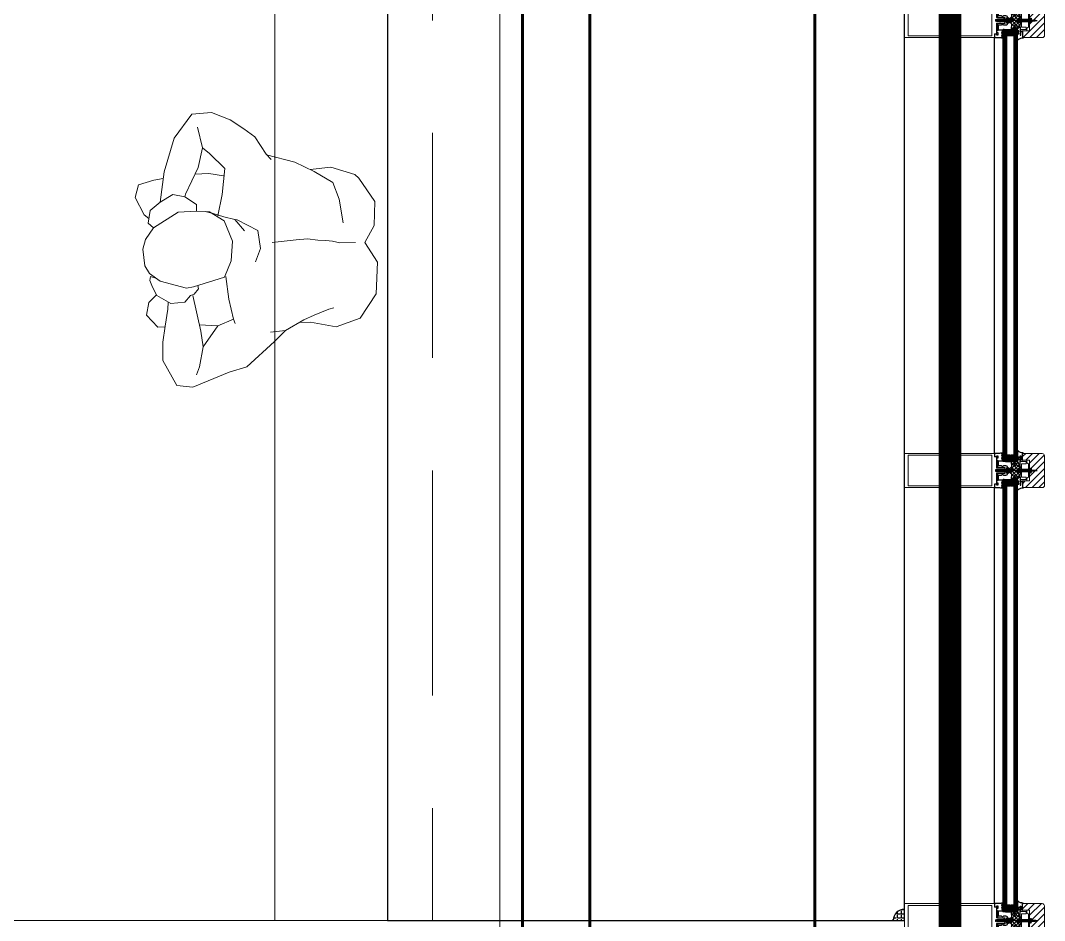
# Model space of a CAD drawing. Header units: centimetres. Extents: x -20963 to 233486, y -95276 to 159172.
# Drawn here: x 106811.7 to 107039.2, y 32118.3 to 32318.2 of the extents above; entities that cross this region are included whole.
import ezdxf

# ---------------------------------------------------------------- set-up
doc = ezdxf.new("R2010")
doc.units = ezdxf.units.CM
doc.header["$LTSCALE"] = 10
doc.header["$MEASUREMENT"] = 0
for name, pattern in [('006 plans$0$Dash2', [3, 1.5, -1.5]), ('006 plans$0$HIDDEN', [0.375, 0.25, -0.125]), ('DASHDOT2', [0.5, 0.25, -0.125, 0, -0.125])]:
    doc.linetypes.add(name, pattern=pattern)
for name, color, linetype in [('006 plans$0$$0$A-ELV-20', 11, 'Continuous'), ('006 plans$0$A-ELEV3', 2, 'Continuous'), ('006 plans$0$A-ELEV5', 8, 'Continuous'), ('006 plans$0$Fastener', 80, 'Continuous'), ('A-MA-DEMISE LINE', 10, 'DASHDOT2'), ('LP-DIMENSION_INT_100', 51, 'Continuous')]:
    doc.layers.add(name, color=color, linetype=linetype)
for name, color, linetype, lineweight in [('006 plans$0$A-DOOR', 5, 'Continuous', 13), ('006 plans$0$A-FLOR-OVHD', 1, '006 plans$0$Dash2', 13), ('006 plans$0$A-LIN-30', 2, 'Continuous', 30), ('006 plans$0$aluminium', 9, 'Continuous', 9), ('006 plans$0$EPDM Gasket', 77, 'Continuous', 25), ('006 plans$0$Glazing', 3, 'Continuous', 25), ('006 plans$0$Hatch', 89, 'Continuous', 13), ('006 plans$0$timber', 252, 'Continuous', 13), ('006 Slab Edge$0$A-SLB-EDG', 171, 'Continuous', 60), ('006 Slab Edge$0$UPSTAND', 4, 'Continuous', 60), ('ARK_METAL', 252, 'Continuous', 15), ('TEFRIS', 251, 'Continuous', 9)]:
    doc.layers.add(name, color=color, linetype=linetype, lineweight=lineweight)

# ---------------------------------------------------------------- blocks, each defined once
blk = doc.blocks.new('006 plans$0$SPF2_MULLION')
at = {"layer": '006 plans$0$Hatch'}
h = blk.add_hatch(dxfattribs=at)
h.set_pattern_fill('JIS_WOOD', color=256, scale=15, style=0)
h.set_pattern_definition([(45, (-3416.731, -1551.975), (-7.5, 7.5), [])])
edge = h.paths.add_edge_path()
edge.add_line((-37.8, 11.1), (-37.8, 55.1))
edge.add_arc((-32.8, 55.1), 5, 90, 180, ccw=False)
edge.add_line((-32.8, 60.1), (32.8, 60.1))
edge.add_arc((32.3, 54.2), 5.88, 8.3766, 84.9448, ccw=False)
edge.add_line((38.1, 55.1), (38.2, 11.1))
edge.add_line((38.2, 11.1), (23.2, 11.1))
edge.add_line((23.2, 11.1), (23.2, 27))
edge.add_line((23.2, 27), (-22.9, 27))
edge.add_line((-22.9, 27), (-22.9, 11.1))
edge.add_line((-22.9, 11.1), (-37.8, 11.1))
h = blk.add_hatch(dxfattribs=at)
h.set_pattern_fill('ANSI37', color=87, scale=1.796366, angle=180, style=0)
h.set_pattern_definition([(225, (5964.251, 1707.88), (4.0329576, -4.0329576), []), (315, (5964.251, 1707.88), (4.0329576, 4.0329576), [])])
h.paths.add_polyline_path([(17.2, -5.2), (17.7, -5.3), (18.1, -5.4), (18.6, -5.3), (19, -5.2), (19.4, -4.9), (19.7, -4.5), (19.9, -4.1), (19.9, -3.6), (19.9, -1.5), (19.9, -1.1), (19.7, -0.6), (19.4, -0.3), (19, 0), (9.6, 5.5), (9.3, 5.6), (9, 5.7), (8.7, 5.7), (5.5, 5.7), (5.1, 5.7), (4.6, 5.5), (4.3, 5.2), (4, 4.8), (3.8, 4.4), (3.7, 3.9), (3.7, 2.2), (3.7, 2), (3.6, 1.8), (3.5, 1.6), (2.5, 0.6), (2.2, 0.4), (1.9, 0.2), (1.6, 0.1), (1.2, 0.1), (-0.9, 0.1), (-1.4, 0.1), (-1.8, 0.3), (-2.2, 0.6), (-3.2, 1.6), (-3.3, 1.8), (-3.4, 2), (-3.4, 2.2), (-3.4, 3.9), (-3.5, 4.3), (-3.6, 4.7), (-3.8, 5.1), (-4.1, 5.3), (-4.5, 5.6), (-4.8, 5.7), (-5.2, 5.7), (-8.4, 5.7), (-8.7, 5.7), (-9, 5.6), (-9.3, 5.5), (-18.7, 0), (-19.1, -0.3), (-19.4, -0.6), (-19.5, -1.1), (-19.6, -1.5), (-19.6, -3.6), (-19.5, -4.1), (-19.4, -4.5), (-19.1, -4.9), (-18.7, -5.2), (-18.3, -5.3), (-17.8, -5.4), (-17.3, -5.3), (-16.9, -5.2), (-13.3, -3.1), (-12.9, -2.9), (-12.5, -2.9), (-12.1, -2.9), (-11.7, -3), (-11.3, -3.2), (-11, -3.5), (-10.8, -3.8), (-10.7, -4.2), (-10.6, -4.6), (-10.6, -5.8), (-10.7, -6.3), (-10.8, -6.7), (-11.1, -7), (-11.4, -7.3), (-11.8, -7.5), (-12.3, -7.6), (-18, -8.1), (-18.4, -8.2), (-18.8, -8.4), (-19.1, -8.7), (-19.4, -9.1), (-19.5, -9.5), (-19.6, -9.9), (-19.6, -11.7), (-19.6, -12.1), (-19.4, -12.5), (-19.2, -12.9), (-18.9, -13.2), (-18.5, -13.4), (-18.1, -13.5), (-17.7, -13.5), (-8.7, -12.7), (-8.3, -12.7), (-7.9, -12.8), (-7.6, -13), (-7.2, -13.3), (-7, -13.6), (-4.4, -18.2), (-4.3, -18.4), (-4.2, -18.6), (-4.2, -19.5), (-4.3, -19.8), (-4.4, -20), (-4.5, -20.1), (-4.7, -20.3), (-4.9, -20.4), (-5.9, -20.7), (-6.1, -20.8), (-6.2, -20.9), (-6.4, -21.1), (-6.5, -21.3), (-6.5, -21.6), (-6.5, -22), (-6.4, -22.5), (-6.3, -22.9), (-6, -23.3), (-5.6, -23.6), (-5.2, -23.7), (-4.7, -23.8), (5, -23.8), (5.4, -23.8), (5.8, -23.6), (6.1, -23.4), (6.4, -23.1), (6.6, -22.8), (6.8, -22.4), (6.8, -22), (6.8, -21.6), (6.8, -21.3), (6.7, -21.1), (6.6, -20.9), (6.4, -20.8), (6.2, -20.7), (5.2, -20.4), (5, -20.3), (4.8, -20.1), (4.7, -20), (4.6, -19.8), (4.6, -19.5), (4.6, -18.6), (4.6, -18.4), (4.7, -18.2), (7.3, -13.6), (7.6, -13.3), (7.9, -13), (8.2, -12.8), (8.6, -12.7), (9, -12.7), (18, -13.5), (18.4, -13.5), (18.8, -13.4), (19.2, -13.2), (19.5, -12.9), (19.7, -12.5), (19.9, -12.1), (19.9, -11.7), (19.9, -9.9), (19.9, -9.5), (19.7, -9.1), (19.4, -8.7), (19.1, -8.4), (18.7, -8.2), (18.3, -8.1), (12.6, -7.6), (12.1, -7.5), (11.7, -7.3), (11.4, -7), (11.1, -6.7), (11, -6.3), (10.9, -5.8), (10.9, -4.6), (11, -4.2), (11.2, -3.7), (11.5, -3.4), (11.8, -3.1), (12.3, -2.9), (12.7, -2.8), (13.2, -2.9), (13.6, -3.1)])
at = {"layer": '006 plans$0$aluminium'}
for points in [[(23.2, 27), (23.2, 20.4), (17.5, 20.4), (14.9, 24.8), (-14.6, 24.8), (-17.2, 20.4), (-22.9, 20.4), (-22.9, 27), (23.2, 27)], [(15.2, 8.7), (-14.8, 8.7), (-14.8, 19.6), (-20.1, 19.6), (-20.1, 7.7), (-32, 7.7), (-32, 5.7), (32.3, 5.7), (32.3, 7.7), (20.4, 7.7), (20.4, 19.6), (15.2, 19.6), (15.2, 8.7)]]:
    blk.add_lwpolyline(points, dxfattribs=at)
blk.add_lwpolyline([(-30, -51.1), (-37.8, -51.1), (-37.8, -251.1), (38.2, -251.1), (38.2, -51.1), (30.3, -51.1), (30.3, -47.4), (29.8, -47.4), (29.8, -46.1), (32.3, -46.1), (32.3, -43.9), (28.4, -43.9, 0.292757), (27.5, -45.6), (27.5, -47), (6.3, -47), (6.3, -27.8), (2.9, -29.2), (2.9, -46.7), (1.9, -48.7), (-1.5, -48.7), (-2.6, -46.7), (-2.6, -29.2), (-6, -27.8), (-6, -47), (-27.2, -47), (-27.2, -45.6, 0.292757), (-28, -43.9), (-32, -43.9), (-32, -46.1), (-29.5, -46.1), (-29.5, -47.4), (-30, -47.4)], format="xyb", close=True, dxfattribs=at)
blk.add_lwpolyline([(-33.8, -243.1), (34.2, -243.1), (34.2, -57.1), (-33.8, -57.1)], close=True, dxfattribs=at)
at = {"layer": '006 plans$0$EPDM Gasket'}
for points in [[(-19.3, 0, -0.140493), (-14.8, 2.6), (-14.8, 5.7), (-32.4, 5.7), (-32.4, 7.7), (-25.1, 7.7, -0.399728), (-22.9, 10.2), (-22.9, 11.1), (-37.8, 11.1), (-37.8, 12.8), (-39.1, 12.8, -0.229751), (-43.2, 1.5), (-43.2, 0), (-30, 0), (-30, 2.9), (-27.9, 2.9), (-27.9, 0), (-25.4, 0), (-25.4, 2.9), (-23.3, 2.9), (-23.3, 0), (-19.3, 0)], [(19.6, 0, 0.140493), (15.1, 2.6), (15.1, 5.7), (32.7, 5.7), (32.7, 7.7), (25.4, 7.7, 0.399728), (23.2, 10.2), (23.2, 11.1), (38.2, 11.1), (38.2, 12.8), (39.4, 12.8, 0.229751), (43.5, 1.5), (43.5, 0), (30.3, 0), (30.3, 2.9), (28.2, 2.9), (28.2, 0), (25.7, 0), (25.7, 2.9), (23.6, 2.9), (23.6, 0), (19.6, 0)], [(6.8, -27.8), (-6.5, -27.8), (-6.5, -44.7), (-22.6, -44.7), (-22.6, -46.8), (-27, -46.8), (-27, -43.6), (-32.5, -43.6), (-32.5, -46.1), (-29.5, -46.1), (-29.5, -47.4), (-30.6, -47.4), (-30.6, -51.1), (-37.8, -51.1), (-37.8, -42, 0.063303), (-38.9, -33.6), (-38.9, -32.9), (-37.8, -32.9), (-37.1, -34.2, 0.827861), (-35.5, -34.1), (-35.5, -32.9), (-34.3, -32.9), (-33.3, -34.5, 0.567419), (-32, -34.3), (-32, -32.9), (-30.9, -32.9), (-30.1, -34.2, 0.827861), (-28.6, -34.1), (-28.6, -32.9), (-27.3, -32.9), (-26.4, -34.5, 0.567419), (-25, -34.3), (-25, -33), (-21.3, -33), (-21.3, -42.3), (-9.9, -42.3), (-9.9, -35.3, 0.663714), (-9.9, -31.3), (-9.9, -25.6, -0.178684), (-8.4, -22.3), (-6.5, -22.3, -0.102284), (-5.2, -23.8), (0.2, -23.8), (5.5, -23.8, -0.102284), (6.8, -22.3), (8.7, -22.3, -0.178684), (10.2, -25.6), (10.2, -31.3, 0.663714), (10.2, -35.3), (10.2, -42.3), (21.7, -42.3), (21.7, -33), (25.4, -33), (25.4, -34.3, 0.567419), (26.7, -34.5), (27.7, -32.9), (28.9, -32.9), (28.9, -34.1, 0.827861), (30.4, -34.2), (31.2, -32.9), (32.3, -32.9), (32.3, -34.3, 0.567419), (33.6, -34.5), (34.6, -32.9), (35.8, -32.9), (35.8, -34.1, 0.827861), (37.4, -34.2), (38.2, -32.9), (39.2, -32.9), (39.2, -33.6, 0.063303), (38.2, -42), (38.2, -51.1), (30.9, -51.1), (30.9, -47.4), (29.8, -47.4), (29.8, -46.1), (32.8, -46.1), (32.8, -43.6), (27.3, -43.6), (27.3, -46.8), (22.9, -46.8), (22.9, -44.7), (6.8, -44.7), (6.8, -27.8)]]:
    blk.add_lwpolyline(points, format="xyb", dxfattribs=at)
blk.add_lwpolyline([(17.2, -5.2), (17.7, -5.3), (18.1, -5.4), (18.6, -5.3), (19, -5.2), (19.4, -4.9), (19.7, -4.5), (19.9, -4.1), (19.9, -3.6), (19.9, -1.5), (19.9, -1.1), (19.7, -0.6), (19.4, -0.3), (19, 0), (9.6, 5.5), (9.3, 5.6), (9, 5.7), (8.7, 5.7), (5.5, 5.7), (5.1, 5.7), (4.6, 5.5), (4.3, 5.2), (4, 4.8), (3.8, 4.4), (3.7, 3.9), (3.7, 2.2), (3.7, 2), (3.6, 1.8), (3.5, 1.6), (2.5, 0.6), (2.2, 0.4), (1.9, 0.2), (1.6, 0.1), (1.2, 0.1), (-0.9, 0.1), (-1.4, 0.1), (-1.8, 0.3), (-2.2, 0.6), (-3.2, 1.6), (-3.3, 1.8), (-3.4, 2), (-3.4, 2.2), (-3.4, 3.9), (-3.5, 4.3), (-3.6, 4.7), (-3.8, 5.1), (-4.1, 5.3), (-4.5, 5.6), (-4.8, 5.7), (-5.2, 5.7), (-8.4, 5.7), (-8.7, 5.7), (-9, 5.6), (-9.3, 5.5), (-18.7, 0), (-19.1, -0.3), (-19.4, -0.6), (-19.5, -1.1), (-19.6, -1.5), (-19.6, -3.6), (-19.5, -4.1), (-19.4, -4.5), (-19.1, -4.9), (-18.7, -5.2), (-18.3, -5.3), (-17.8, -5.4), (-17.3, -5.3), (-16.9, -5.2), (-13.3, -3.1), (-12.9, -2.9), (-12.5, -2.9), (-12.1, -2.9), (-11.7, -3), (-11.3, -3.2), (-11, -3.5), (-10.8, -3.8), (-10.7, -4.2), (-10.6, -4.6), (-10.6, -5.8), (-10.7, -6.3), (-10.8, -6.7), (-11.1, -7), (-11.4, -7.3), (-11.8, -7.5), (-12.3, -7.6), (-18, -8.1), (-18.4, -8.2), (-18.8, -8.4), (-19.1, -8.7), (-19.4, -9.1), (-19.5, -9.5), (-19.6, -9.9), (-19.6, -11.7), (-19.6, -12.1), (-19.4, -12.5), (-19.2, -12.9), (-18.9, -13.2), (-18.5, -13.4), (-18.1, -13.5), (-17.7, -13.5), (-8.7, -12.7), (-8.3, -12.7), (-7.9, -12.8), (-7.6, -13), (-7.2, -13.3), (-7, -13.6), (-4.4, -18.2), (-4.3, -18.4), (-4.2, -18.6), (-4.2, -19.5), (-4.3, -19.8), (-4.4, -20), (-4.5, -20.1), (-4.7, -20.3), (-4.9, -20.4), (-5.9, -20.7), (-6.1, -20.8), (-6.2, -20.9), (-6.4, -21.1), (-6.5, -21.3), (-6.5, -21.6), (-6.5, -22), (-6.4, -22.5), (-6.3, -22.9), (-6, -23.3), (-5.6, -23.6), (-5.2, -23.7), (-4.7, -23.8), (5, -23.8), (5.4, -23.8), (5.8, -23.6), (6.1, -23.4), (6.4, -23.1), (6.6, -22.8), (6.8, -22.4), (6.8, -22), (6.8, -21.6), (6.8, -21.3), (6.7, -21.1), (6.6, -20.9), (6.4, -20.8), (6.2, -20.7), (5.2, -20.4), (5, -20.3), (4.8, -20.1), (4.7, -20), (4.6, -19.8), (4.6, -19.5), (4.6, -18.6), (4.6, -18.4), (4.7, -18.2), (7.3, -13.6), (7.6, -13.3), (7.9, -13), (8.2, -12.8), (8.6, -12.7), (9, -12.7), (18, -13.5), (18.4, -13.5), (18.8, -13.4), (19.2, -13.2), (19.5, -12.9), (19.7, -12.5), (19.9, -12.1), (19.9, -11.7), (19.9, -9.9), (19.9, -9.5), (19.7, -9.1), (19.4, -8.7), (19.1, -8.4), (18.7, -8.2), (18.3, -8.1), (12.6, -7.6), (12.1, -7.5), (11.7, -7.3), (11.4, -7), (11.1, -6.7), (11, -6.3), (10.9, -5.8), (10.9, -4.6), (11, -4.2), (11.2, -3.7), (11.5, -3.4), (11.8, -3.1), (12.3, -2.9), (12.7, -2.8), (13.2, -2.9), (13.6, -3.1)], close=True, dxfattribs=at)
at = {"layer": '006 plans$0$Fastener'}
for p, q in [((-3, 24.7), (-3, 24.7)), ((-2.9, 24.8), (3.2, 24.8)), ((-2.8, 24.6), (-2.9, 24.6)), ((-2.1, 23.9), (-2.8, 24.6)), ((-2.6, 24.6), (3, 24.6)), ((-1.9, 24.5), (-1.9, 24.1)), ((-1.4, 24.6), (-1.8, 24.6)), ((-1.8, 24), (2.1, 24)), ((2.1, 23.9), (-1.8, 23.9)), ((2, 23.7), (-1.7, 23.7)), ((-1.4, 24.8), (-1.4, 24.6)), ((-1.3, 24.8), (-1.4, 24.8)), ((1.7, 24.6), (-1.4, 24.6)), ((1.6, 24.8), (-1.3, 24.8)), ((-0.9, 39.7), (1.2, 40.1)), ((-0.9, 38.9), (1.2, 39.3)), ((-0.9, 38.2), (1.2, 38.5)), ((-0.9, 37.4), (1.2, 37.8)), ((-0.9, 36.6), (1.2, 37)), ((-0.9, 35.8), (1.2, 36.2)), ((-0.9, 35.1), (1.2, 35.5)), ((-0.9, 34.3), (1.2, 34.7)), ((-0.9, 33.5), (1.2, 33.9)), ((-0.9, 32.8), (1.2, 33.1)), ((-0.9, 32), (1.2, 32.4)), ((-0.9, 31.2), (1.2, 31.6)), ((-0.9, 30.5), (1.2, 30.8)), ((-0.9, 29.7), (1.2, 30.1)), ((-0.9, 28.9), (1.2, 29.3)), ((-0.9, 28.1), (1.2, 28.5)), ((-0.9, 27.4), (1.2, 27.8)), ((-0.9, 26.6), (1.2, 27)), ((-0.9, 25.8), (1.2, 26.2)), ((-0.7, 40.5), (1, 40.8)), ((-0.6, 39.5), (0.2, 42)), ((-0.6, 38.8), (-0.6, 39.5)), ((-0.6, 38), (-0.6, 38.8)), ((-0.6, 37.2), (-0.6, 38)), ((-0.6, 36.5), (-0.6, 37.2)), ((-0.6, 35.7), (-0.6, 36.5)), ((-0.6, 34.9), (-0.6, 35.7)), ((-0.6, 34.1), (-0.6, 34.9)), ((-0.6, 33.4), (-0.6, 34.1)), ((-0.6, 32.6), (-0.6, 33.4)), ((-0.6, 31.8), (-0.6, 32.6)), ((-0.6, 31.1), (-0.6, 31.8)), ((-0.6, 30.3), (-0.6, 31.1)), ((-0.6, 29.5), (-0.6, 30.3)), ((-0.6, 28.8), (-0.6, 29.5)), ((-0.6, 28), (-0.6, 28.8)), ((-0.6, 27.2), (-0.6, 28)), ((-0.6, 26.4), (-0.6, 27.2)), ((-0.6, 25.7), (-0.6, 26.4)), ((-0.6, 25.1), (-0.6, 25.7)), ((0, 25.4), (1.2, 25.4)), ((1, 39.9), (0.2, 42)), ((1, 39.1), (1, 39.9)), ((1, 38.4), (1, 39.1)), ((1, 37.6), (1, 38.4)), ((1, 36.8), (1, 37.6)), ((1, 36.1), (1, 36.8)), ((1, 35.3), (1, 36.1)), ((1, 34.5), (1, 35.3)), ((1, 33.8), (1, 34.5)), ((1, 33), (1, 33.8)), ((1, 32.2), (1, 33)), ((1, 31.4), (1, 32.2)), ((1, 30.7), (1, 31.4)), ((1, 29.9), (1, 30.7)), ((1, 29.1), (1, 29.9)), ((1, 28.4), (1, 29.1)), ((1, 27.6), (1, 28.4)), ((1, 26.8), (1, 27.6)), ((1, 26.1), (1, 26.8)), ((1, 25.3), (1, 26.1)), ((1, 25.1), (1, 25.3)), ((1.7, 24.8), (1.6, 24.8)), ((1.7, 24.6), (1.7, 24.8)), ((2.1, 24.6), (1.7, 24.6)), ((2.2, 24.1), (2.2, 24.5)), ((3.1, 24.6), (2.4, 23.9)), ((3.2, 24.6), (3.1, 24.6)), ((3.4, 24.7), (3.4, 24.7))]:
    blk.add_line(p, q, dxfattribs=at)
at = {"layer": '006 plans$0$Fastener', "color": 2}
blk.add_line((0.2, 22.4), (0.2, 43.4), dxfattribs=at)
at = {"layer": '006 plans$0$Fastener'}
for points in [[(2.2, 24.9), (2.2, -0.9), (-1.9, -0.9), (-1.9, 24.9, -0.199799), (-2.5, 26.9), (-4.8, 29.7), (-4.8, 30.1, -0.053028), (-2.7, 31)], [(-1.9, 24.9), (2.2, 24.9, 0.199799), (2.8, 26.9), (5.2, 29.7), (5.2, 30.1, 0.053028), (3, 31)]]:
    blk.add_lwpolyline(points, format="xyb", dxfattribs=at)
for points in [[(-4.8, 29.9), (5.2, 29.9)], [(-2.7, 31), (3, 31)], [(-2.5, 26.9), (2.8, 26.9)], [(2.1, -8.9), (2.1, -10.2), (2.1, -10.2), (2.1, -10.2), (2, -10.3), (1.9, -10.3), (1.6, -10.4), (1, -10.5), (-0.9, -10.8), (-1.4, -10.9), (-1.7, -10.9), (-2.3, -11.2), (-2.5, -11.2), (-2.5, -11.3), (-2.3, -11.4), (-1.8, -11.6)], [(-1.8, -13.3), (-2.3, -13.1), (-2.5, -13.1), (-2.5, -13), (-1.7, -12.7), (-1.5, -12.6), (-1.1, -12.6), (-0.2, -12.4), (0.9, -12.2), (1.4, -12.2), (1.8, -12.1), (2, -12), (2.1, -12), (2.1, -11.9), (2.1, -11.9), (2.1, -10.7)], [(2.1, -12.5), (2.1, -13.7), (2.1, -13.7), (2.1, -13.8), (2, -13.8), (1.8, -13.8), (1.5, -13.9), (1, -14), (-0.9, -14.3), (-1.4, -14.4), (-1.7, -14.4), (-2.4, -14.8), (-2.5, -14.8), (-2.3, -14.9), (-1.8, -15.1)], [(-1.8, -16.9), (-2.3, -16.7), (-2.5, -16.6), (-2.4, -16.5), (-1.6, -16.2), (-1.4, -16.1), (-0.8, -16), (1, -15.8), (1.4, -15.7), (1.8, -15.6), (1.9, -15.6), (2.1, -15.5), (2.1, -15.5), (2.1, -15.5), (2.1, -15.4), (2.1, -14.2)], [(2.1, -16), (2.1, -17.2), (2.1, -17.2), (2.1, -17.3), (2, -17.3), (1.9, -17.3), (1.8, -17.4), (1.4, -17.4), (0.9, -17.5), (-0.8, -17.8), (-1.3, -17.9), (-1.6, -18), (-1.8, -18), (-2.4, -18.3), (-2.5, -18.3), (-2.4, -18.4), (-1.8, -18.6)], [(-1.8, -20.4), (-2.4, -20.2), (-2.5, -20.1), (-2.4, -20), (-1.7, -19.8), (-1.6, -19.7), (-1.3, -19.6), (-0.9, -19.5), (0.8, -19.3), (1.3, -19.2), (1.8, -19.1), (2, -19.1), (2.1, -19), (2.1, -19), (2.1, -19)], [(2.1, -20.7), (2.1, -20.7), (2.1, -20.8), (2, -20.8), (1.8, -20.9), (1.4, -21), (0.9, -21.1), (-0.9, -21.3), (-1.4, -21.4), (-1.7, -21.5), (-1.8, -21.5), (-2.4, -21.8), (-2.5, -21.8), (-2.4, -21.9), (-1.8, -22.1)], [(2.1, -21.3), (2.1, -22.5), (2.1, -22.5), (2.1, -22.5), (2, -22.6), (1.8, -22.6), (1.4, -22.7), (0.9, -22.8), (-0.9, -23.1), (-1.4, -23.2), (-1.7, -23.2), (-1.8, -23.3), (-2.4, -23.5), (-2.5, -23.6), (-2.4, -23.7), (-1.8, -23.9)], [(-1.8, -11), (-1.8, -9.8), (-1.8, -9.7), (-1.8, -9.7), (-1.7, -9.7), (-1.4, -9.6), (-1, -9.5), (1.1, -9.2), (1.6, -9.1), (1.9, -9), (2, -9), (2.6, -8.7), (2.8, -8.7), (2.7, -8.6), (2.1, -8.4)], [(-1.8, -12.7), (-1.8, -11.5), (-1.8, -11.5), (-1.8, -11.4), (-1.7, -11.4), (-1.4, -11.3), (-0.8, -11.2), (0.8, -11), (1.4, -10.9), (1.8, -10.8), (2, -10.8), (2.8, -10.4), (2.8, -10.4), (2.6, -10.3), (2.1, -10.1)], [(-1.8, -14.5), (-1.8, -13.3), (-1.8, -13.2), (-1.8, -13.2), (-1.7, -13.2), (-1.5, -13.1), (-1, -13), (0.9, -12.7), (1.5, -12.6), (1.8, -12.6), (2, -12.5), (2.6, -12.3), (2.8, -12.2), (2.8, -12.1), (2.6, -12), (2.1, -11.9)], [(-1.8, -16.3), (-1.8, -15), (-1.8, -15), (-1.8, -15), (-1.6, -14.9), (-1.4, -14.8), (-0.8, -14.8), (0.9, -14.5), (1.4, -14.4), (1.7, -14.3), (1.9, -14.3), (2, -14.3), (2.6, -14), (2.8, -13.9), (2.8, -13.9), (2.1, -13.6)], [(2.1, -15.4), (2.8, -15.6), (2.8, -15.7), (2.6, -15.8), (2, -16), (1.9, -16.1), (1.6, -16.1), (1.1, -16.2), (-0.9, -16.5), (-1.4, -16.6), (-1.6, -16.7), (-1.8, -16.7), (-1.8, -16.8), (-1.8, -16.8), (-1.8, -18)], [(-1.8, -19.8), (-1.8, -18.6), (-1.8, -18.5), (-1.8, -18.5), (-1.7, -18.5), (-1.4, -18.4), (-1.1, -18.3), (0, -18.1), (1.1, -18), (1.6, -17.9), (1.8, -17.8), (2, -17.8), (2, -17.8), (2, -17.8), (2.7, -17.5), (2.8, -17.5), (2.7, -17.4), (2.1, -17.1)], [(2.1, -18.9), (2.7, -19.1), (2.8, -19.2), (2.7, -19.3), (2.1, -19.5), (2, -19.6), (1.8, -19.6), (1.5, -19.7), (0.9, -19.8), (-0.9, -20), (-1.5, -20.1), (-1.7, -20.2), (-1.8, -20.3), (-1.8, -20.3), (-1.8, -20.3), (-1.8, -21.6)], [(2.1, -20.7), (2.7, -20.9), (2.8, -21), (2.7, -21), (2.1, -21.3), (2, -21.3), (1.8, -21.4), (1.4, -21.4), (0.8, -21.6), (0, -21.7), (-1, -21.8), (-1.5, -21.9), (-1.7, -22), (-1.8, -22), (-1.8, -22.1), (-1.8, -22.1), (-1.8, -23.3)], [(2.1, -22.4), (2.7, -22.6), (2.8, -22.7), (2.7, -22.8), (2.1, -23), (2, -23.1), (1.7, -23.1), (1.4, -23.2), (0.9, -23.3), (-0.2, -23.5), (-1.1, -23.6), (-1.5, -23.7), (-1.7, -23.7), (-1.8, -23.8), (-1.8, -23.8), (-1.8, -23.8), (-1.8, -25.1)], [(2.1, -19), (2.1, -17.7)], [(2.1, -20.7), (2.1, -19.5)], [(-1.8, -25.7), (-2.4, -25.4), (-2.5, -25.4), (-2.4, -25.3), (-1.8, -25), (-1.6, -25), (-1.3, -24.9), (-0.9, -24.8), (0.8, -24.6), (1.3, -24.5), (1.8, -24.4), (2, -24.4), (2.1, -24.3), (2.1, -24.3), (2.1, -24.2), (2.1, -23)], [(-1.8, -27.4), (-2.4, -27.2), (-2.5, -27.1), (-2.4, -27), (-1.7, -26.8), (-1.6, -26.7), (-1.1, -26.6), (-0.6, -26.5), (1, -26.3), (1.6, -26.2), (1.9, -26.1), (2, -26.1), (2.1, -26.1), (2.1, -26), (2.1, -26), (2.1, -24.8)], [(2.1, -26.5), (2.1, -27.8), (2.1, -27.8), (2.1, -27.8), (2, -27.9), (1.9, -27.9), (1.5, -28), (1.1, -28.1), (-0.5, -28.3), (-1.3, -28.4), (-1.6, -28.5), (-1.7, -28.6), (-2.3, -28.8), (-2.5, -28.9), (-2.4, -28.9), (-1.8, -29.2)], [(2.1, -28.3), (2.1, -29.5), (2.1, -29.5), (2.1, -29.6), (2, -29.6), (1.8, -29.7), (1.6, -29.7), (1, -29.8), (-0.3, -30), (-1.1, -30.2), (-1.5, -30.2), (-1.7, -30.3), (-2.3, -30.5), (-2.5, -30.6), (-2.4, -30.7), (-1.8, -30.9)], [(2.1, -30.1), (2.1, -31.3), (2.1, -31.3), (2.1, -31.4), (2, -31.4), (1.8, -31.4), (1.4, -31.5), (0.8, -31.6), (-0.2, -31.8), (-1.1, -31.9), (-1.5, -32), (-1.7, -32.1), (-2.3, -32.3), (-2.5, -32.4), (-2.5, -32.4), (-1.8, -32.7)], [(-1.8, -34.5), (-2.3, -34.3), (-2.5, -34.2), (-2.5, -34.1), (-2.3, -34.1), (-1.7, -33.8), (-1.5, -33.7), (-1, -33.6), (0.9, -33.4), (1.5, -33.3), (1.8, -33.2), (2, -33.1), (2.1, -33.1), (2.1, -33.1), (2.1, -33), (2.1, -31.8)], [(2.1, -33.6), (2.1, -34.8), (2.1, -34.8), (2.1, -34.9), (2, -34.9), (1.9, -34.9), (1.6, -35), (1, -35.1), (-0.9, -35.4), (-1.4, -35.5), (-1.6, -35.5), (-1.8, -35.6), (-2.4, -35.9), (-2.5, -35.9), (-2.5, -35.9), (-2.5, -35.9), (-2.4, -36), (-1.8, -36.2)], [(-2.1, -39.7), (2.4, -39.7)], [(-2.1, -39.7), (-2.1, -44.9), (0.2, -46.2), (2.4, -44.9), (2.4, -39.7)], [(2.1, -36.6), (2.5, -36.7), (2.6, -36.8), (2.6, -36.8), (2.6, -36.8), (2.4, -36.9), (2, -37.1), (1.8, -37.1), (1.5, -37.2), (0.9, -37.3), (-0.8, -37.5), (-1.4, -37.6), (-1.6, -37.6), (-1.8, -37.7), (-1.8, -37.7), (-1.8, -37.8), (-1.9, -37.8), (-2, -37.7), (-2, -37.7), (-2, -37.6), (-1.6, -37.4), (-1.2, -37.3), (-0.6, -37.2), (0.8, -37), (1.4, -36.9), (1.8, -36.8), (2, -36.8), (2.1, -36.7), (2.1, -36.7), (2.1, -36.6), (2.1, -35.3)], [(-1.9, -39.7), (-1.9, -37.8)], [(-1.9, -38.3), (2.2, -38.3)], [(-1.9, -45), (-0.5, -44.5)], [(-1.8, -26.8), (-1.8, -25.6), (-1.8, -25.6), (-1.8, -25.5), (-1.7, -25.5), (-1.5, -25.4), (-1, -25.3), (0, -25.2), (0.8, -25.1), (1.4, -25), (1.8, -24.9), (2, -24.8), (2.1, -24.8), (2.7, -24.5), (2.8, -24.5), (2.7, -24.4), (2.1, -24.2)], [(-1.8, -28.6), (-1.8, -27.4), (-1.8, -27.3), (-1.8, -27.3), (-1.7, -27.3), (-1.4, -27.2), (-0.8, -27.1), (1, -26.8), (1.4, -26.7), (1.8, -26.7), (2, -26.6), (2.1, -26.6), (2.7, -26.3), (2.8, -26.2), (2.7, -26.2), (2.1, -25.9)], [(-1.8, -30.3), (-1.8, -29.1), (-1.8, -29.1), (-1.8, -29), (-1.7, -29), (-1.6, -29), (-1.3, -28.9), (-0.5, -28.8), (0.8, -28.6), (1.5, -28.5), (1.8, -28.4), (2, -28.3), (2.1, -28.3), (2.7, -28.1), (2.8, -28), (2.7, -27.9), (2.1, -27.7)], [(-1.8, -32.1), (-1.8, -30.9), (-1.8, -30.9), (-1.8, -30.8), (-1.7, -30.8), (-1.5, -30.7), (-1.1, -30.6), (-0.3, -30.5), (1.1, -30.3), (1.5, -30.2), (1.8, -30.2), (1.9, -30.1), (2.7, -29.8), (2.8, -29.7), (2.6, -29.7), (2.1, -29.5)], [(2.1, -31.2), (2.6, -31.4), (2.8, -31.5), (2.8, -31.6), (2, -31.9), (1.8, -31.9), (1.4, -32), (0.9, -32.1), (-0.9, -32.4), (-1.3, -32.4), (-1.6, -32.5), (-1.7, -32.6), (-1.8, -32.6), (-1.8, -32.6), (-1.8, -33.9)], [(2.1, -33), (2.6, -33.2), (2.8, -33.2), (2.8, -33.3), (2, -33.6), (1.8, -33.7), (1.4, -33.8), (0.9, -33.9), (-0.2, -34), (-1.1, -34.2), (-1.5, -34.2), (-1.7, -34.3), (-1.8, -34.3), (-1.8, -34.4), (-1.8, -34.4), (-1.8, -35.6)], [(-1.8, -36.1), (-1.6, -36), (-1.4, -36), (-0.9, -35.9), (1.1, -35.6), (1.6, -35.5), (1.9, -35.4), (2, -35.4), (2.6, -35.1), (2.8, -35.1), (2.8, -35), (2.6, -34.9), (2.1, -34.7)], [(-1.8, -35), (2.8, -35)], [(-1.8, -36.1), (-1.8, -36.1), (-1.8, -36.2), (-1.8, -37.5)], [(0.7, -39.7), (0.4, -40.7), (0.1, -41.9), (-0.2, -43.2), (-0.5, -44.5)], [(-0.5, -44.5), (0, -45.6), (0.2, -46.2), (1.9, -39.7)], [(2.2, -39.7), (2.2, -37)]]:
    blk.add_lwpolyline(points, dxfattribs=at)
at = {"layer": '006 plans$0$Fastener', "color": 2}
blk.add_lwpolyline([(0.2, 34.3), (0.2, -49.5)], dxfattribs=at)
at = {"layer": '006 plans$0$Fastener'}
for centre, radius, start, end in [((-2.9, 24.7), 0.11, 90, 180), ((-2.9, 24.7), 0.11, 180, 270), ((-1.7, 24.3), 0.55, 225, 270), ((-1.8, 24.5), 0.11, 90, 180), ((-1.8, 24.1), 0.11, 180, 270), ((-0.9, 25.1), 0.275, 270, 0), ((1.2, 25.1), 0.275, 180, 270), ((2, 24.3), 0.55, 270, 315), ((2.1, 24.5), 0.11, 0, 90), ((2.1, 24.1), 0.11, 270, 0), ((3.2, 24.7), 0.11, 0, 90), ((3.2, 24.7), 0.11, 270, 0)]:
    blk.add_arc(centre, radius, start, end, dxfattribs=at)
at = {"layer": '006 plans$0$timber'}
blk.add_lwpolyline([(-37.8, 11.1), (-37.8, 55.1, -0.414214), (-32.8, 60.1), (32.8, 60.1, -0.347103), (38.1, 55.1), (38.2, 11.1), (23.2, 11.1), (23.2, 27), (-22.9, 27), (-22.9, 11.1)], format="xyb", close=True, dxfattribs=at)
blk = doc.blocks.new('gfgf')
at = {"layer": '006 plans$0$A-ELEV5'}
h = blk.add_hatch(dxfattribs=at)
h.set_pattern_fill('ANGLE', color=256, scale=1.315789, angle=90, style=0)
h.set_pattern_definition([(90, (133422.638, -436500.298), (9.19078947, 6e-16), [6.68421053, -2.50657895]), (7e-15, (133422.638, -436500.298), (1e-15, -9.19078947), [6.68421053, -2.50657895])])
edge = h.paths.add_edge_path()
edge.add_line((406121.3, 248500.2), (406146.3, 248500.2))
edge.add_line((406146.3, 248500.2), (406146.3, 248525.2))
edge.add_arc((406146.3, 248500.2), 25, 450, 540)
at = {"layer": '006 plans$0$$0$A-ELV-20'}
blk.add_lwpolyline([(406146.3, 252500.2), (404997.4, 252500.2), (404997.4, 248500.2), (406146.3, 248500.2)], close=True, dxfattribs=at)
at = {"layer": '006 plans$0$A-DOOR'}
blk.add_line((405247.4, 258617.1), (405247.4, 246500), dxfattribs=at)
at = {"layer": '006 plans$0$A-ELEV3'}
blk.add_lwpolyline([(406121.3, 248500.2), (406146.3, 248500.2), (406146.3, 248525.2, 0.414214)], format="xyb", close=True, dxfattribs=at)
at = {"layer": '006 plans$0$A-FLOR-OVHD', "linetype": '006 plans$0$HIDDEN', "ltscale": 200}
for points in [[(405097.4, 252500.2), (405097.4, 248500.2)], [(405297.4, 252500.2), (405297.4, 248500.2)], [(405447.4, 252500.2), (405447.4, 248500.2)]]:
    blk.add_lwpolyline(points, dxfattribs=at)
at = {"layer": '006 plans$0$A-LIN-30', "color": 30}
for p, q in [((406346.3, 249538.2), (406346.3, 250461.8)), ((406346.3, 248537.8), (406346.3, 249461.8))]:
    blk.add_line(p, q, dxfattribs=at)
at = {"layer": '006 plans$0$Glazing'}
for p, q in [((406365.5, 250480.1), (406364.5, 250479.1)), ((406367.5, 250480.1), (406365.5, 250480.1)), ((406367.5, 250480.1), (406368.5, 250479.1)), ((406368.5, 250479.1), (406369.3, 250479.1)), ((406365.6, 249519.9), (406364.6, 249520.9)), ((406367.6, 249519.9), (406365.6, 249519.9)), ((406367.6, 249519.9), (406368.6, 249520.9)), ((406368.6, 249520.9), (406369.4, 249520.9)), ((406365.5, 249480.1), (406364.5, 249479.1)), ((406367.5, 249480.1), (406365.5, 249480.1)), ((406367.5, 249480.1), (406368.5, 249479.1)), ((406368.5, 249479.1), (406369.3, 249479.1)), ((406365.6, 248519.6), (406364.6, 248520.6)), ((406367.6, 248519.6), (406365.6, 248519.6)), ((406367.6, 248519.6), (406368.6, 248520.6)), ((406368.6, 248520.6), (406369.4, 248520.6))]:
    blk.add_line(p, q, dxfattribs=at)
at = {"layer": '006 plans$0$Glazing', "linetype": 'Continuous'}
for p, q in [((406364.5, 250479.1), (406364.6, 249520.9)), ((406368.5, 250479.1), (406368.5, 249520.9)), ((406370.3, 250480.1), (406369.3, 250479.1)), ((406369.3, 250479.1), (406369.3, 249520.9)), ((406370.3, 250480.1), (406396.3, 250480.1)), ((406373.3, 250479.1), (406372.3, 250480.1)), ((406373.3, 250479.1), (406373.3, 249520.9)), ((406390.3, 250480.1), (406389.3, 250479.1)), ((406389.3, 250479.1), (406389.4, 249520.9)), ((406396.3, 250480.1), (406397.3, 250479.1)), ((406397.3, 249520.9), (406397.3, 250479.1)), ((406370.4, 249519.9), (406369.4, 249520.9)), ((406370.4, 249519.9), (406396.4, 249519.9)), ((406373.4, 249520.9), (406372.4, 249519.9)), ((406390.4, 249519.9), (406389.4, 249520.9)), ((406396.4, 249519.9), (406397.4, 249520.9)), ((406364.5, 249479.1), (406364.6, 248520.6)), ((406368.5, 249479.1), (406368.5, 248520.6)), ((406370.3, 249480.1), (406369.3, 249479.1)), ((406369.3, 249479.1), (406369.3, 248520.6)), ((406370.3, 249480.1), (406396.3, 249480.1)), ((406373.3, 249479.1), (406372.3, 249480.1)), ((406373.3, 249479.1), (406373.3, 248520.6)), ((406390.3, 249480.1), (406389.3, 249479.1)), ((406389.3, 249479.1), (406389.4, 248520.6)), ((406396.3, 249480.1), (406397.3, 249479.1)), ((406397.3, 248520.6), (406397.3, 249479.1)), ((406370.4, 248519.6), (406369.4, 248520.6)), ((406370.4, 248519.6), (406396.4, 248519.6)), ((406373.4, 248520.6), (406372.4, 248519.6)), ((406390.4, 248519.6), (406389.4, 248520.6)), ((406396.4, 248519.6), (406397.4, 248520.6))]:
    blk.add_line(p, q, dxfattribs=at)
for points in [[(406373.3, 250470.6), (406375.3, 250472.6), (406387.3, 250472.6), (406389.3, 250470.6), (406389.3, 250465.6), (406382.5, 250465.6), (406381.3, 250466.8), (406380.1, 250465.6), (406373.3, 250465.6)], [(406373.3, 249470.6), (406375.3, 249472.6), (406387.3, 249472.6), (406389.3, 249470.6), (406389.3, 249465.6), (406382.5, 249465.6), (406381.3, 249466.8), (406380.1, 249465.6), (406373.3, 249465.6)]]:
    blk.add_lwpolyline(points, dxfattribs=at)
for points in [[(406375.3, 250470.6), (406375.3, 250471.6), (406387.3, 250471.6), (406387.3, 250470.6), (406388.3, 250470.6), (406388.3, 250467.1), (406374.3, 250467.1), (406374.3, 250470.6)], [(406387.4, 249527.4), (406389.4, 249529.4), (406389.4, 249534.4), (406382.6, 249534.4), (406381.4, 249533.2), (406380.2, 249534.4), (406373.4, 249534.4), (406373.4, 249529.4), (406375.4, 249527.4)], [(406375.4, 249529.4), (406375.4, 249528.4), (406387.4, 249528.4), (406387.4, 249529.4), (406388.4, 249529.4), (406388.4, 249532.9), (406374.4, 249532.9), (406374.4, 249529.4)], [(406375.3, 249470.6), (406375.3, 249471.6), (406387.3, 249471.6), (406387.3, 249470.6), (406388.3, 249470.6), (406388.3, 249467.1), (406374.3, 249467.1), (406374.3, 249470.6)], [(406387.4, 248527.1), (406389.4, 248529.1), (406389.4, 248534.1), (406382.6, 248534.1), (406381.4, 248532.9), (406380.2, 248534.1), (406373.4, 248534.1), (406373.4, 248529.1), (406375.4, 248527.1)], [(406375.4, 248529.1), (406375.4, 248528.1), (406387.4, 248528.1), (406387.4, 248529.1), (406388.4, 248529.1), (406388.4, 248532.6), (406374.4, 248532.6), (406374.4, 248529.1)]]:
    blk.add_lwpolyline(points, close=True, dxfattribs=at)
at = {"layer": '006 plans$0$Hatch', "linetype": 'Continuous'}
for p, q in [((406365.5, 250480.1), (406365.5, 249519.9)), ((406366.5, 250480.1), (406366.5, 249519.9)), ((406367.5, 250480.1), (406367.5, 249519.9)), ((406370.3, 249519.9), (406370.3, 250480.1)), ((406371.3, 249519.9), (406371.3, 250480.1)), ((406372.3, 249519.9), (406372.3, 250480.1)), ((406389.7, 250479.5), (406372.9, 250479.5)), ((406389.3, 250478.9), (406373.3, 250478.9)), ((406389.3, 250478.3), (406373.3, 250478.3)), ((406389.3, 250477.7), (406373.3, 250477.7)), ((406389.3, 250477.1), (406373.3, 250477.1)), ((406389.3, 250476.5), (406373.3, 250476.5)), ((406389.3, 250475.9), (406373.3, 250475.9)), ((406389.3, 250475.3), (406373.3, 250475.3)), ((406389.3, 250474.7), (406373.3, 250474.7)), ((406389.3, 250474.1), (406373.3, 250474.1)), ((406389.3, 250473.5), (406373.3, 250473.5)), ((406389.3, 250472.9), (406373.3, 250472.9)), ((406375, 250472.3), (406373.3, 250472.3)), ((406374.4, 250471.7), (406373.3, 250471.7)), ((406373.8, 250471.1), (406373.3, 250471.1)), ((406389.3, 250472.3), (406387.6, 250472.3)), ((406389.3, 250471.7), (406388.2, 250471.7)), ((406389.3, 250471.1), (406388.8, 250471.1)), ((406390.3, 249519.9), (406390.3, 250480.1)), ((406391.3, 249519.9), (406391.3, 250480.1)), ((406392.3, 249519.9), (406392.3, 250480.1)), ((406393.3, 249519.9), (406393.3, 250480.1)), ((406394.3, 249519.9), (406394.3, 250480.1)), ((406395.3, 249519.9), (406395.3, 250480.1)), ((406396.3, 249519.9), (406396.3, 250480.1)), ((406389.8, 249520.5), (406373, 249520.5)), ((406373.9, 249528.9), (406373.4, 249528.9)), ((406374.5, 249528.3), (406373.4, 249528.3)), ((406375.1, 249527.7), (406373.4, 249527.7)), ((406389.4, 249527.1), (406373.4, 249527.1)), ((406389.4, 249526.5), (406373.4, 249526.5)), ((406389.4, 249525.9), (406373.4, 249525.9)), ((406389.4, 249525.3), (406373.4, 249525.3)), ((406389.4, 249524.7), (406373.4, 249524.7)), ((406389.4, 249524.1), (406373.4, 249524.1)), ((406389.4, 249523.5), (406373.4, 249523.5)), ((406389.4, 249522.9), (406373.4, 249522.9)), ((406389.4, 249522.3), (406373.4, 249522.3)), ((406389.4, 249521.7), (406373.4, 249521.7)), ((406389.4, 249521.1), (406373.4, 249521.1)), ((406389.4, 249527.7), (406387.7, 249527.7)), ((406389.4, 249528.3), (406388.3, 249528.3)), ((406389.4, 249528.9), (406388.9, 249528.9)), ((406365.5, 249480.1), (406365.5, 248519.6)), ((406366.5, 249480.1), (406366.5, 248519.6)), ((406367.5, 249480.1), (406367.5, 248519.6)), ((406370.3, 248519.6), (406370.3, 249480.1)), ((406371.3, 248519.6), (406371.3, 249480.1)), ((406372.3, 248519.6), (406372.3, 249480.1)), ((406389.7, 249479.5), (406372.9, 249479.5)), ((406389.3, 249478.9), (406373.3, 249478.9)), ((406389.3, 249478.3), (406373.3, 249478.3)), ((406389.3, 249477.7), (406373.3, 249477.7)), ((406389.3, 249477.1), (406373.3, 249477.1)), ((406389.3, 249476.5), (406373.3, 249476.5)), ((406389.3, 249475.9), (406373.3, 249475.9)), ((406389.3, 249475.3), (406373.3, 249475.3)), ((406389.3, 249474.7), (406373.3, 249474.7)), ((406389.3, 249474.1), (406373.3, 249474.1)), ((406389.3, 249473.5), (406373.3, 249473.5)), ((406389.3, 249472.9), (406373.3, 249472.9)), ((406375, 249472.3), (406373.3, 249472.3)), ((406374.4, 249471.7), (406373.3, 249471.7)), ((406373.8, 249471.1), (406373.3, 249471.1)), ((406389.3, 249472.3), (406387.6, 249472.3)), ((406389.3, 249471.7), (406388.2, 249471.7)), ((406389.3, 249471.1), (406388.8, 249471.1)), ((406390.3, 248519.6), (406390.3, 249480.1)), ((406391.3, 248519.6), (406391.3, 249480.1)), ((406392.3, 248519.6), (406392.3, 249480.1)), ((406393.3, 248519.6), (406393.3, 249480.1)), ((406394.3, 248519.6), (406394.3, 249480.1)), ((406395.3, 248519.6), (406395.3, 249480.1)), ((406396.3, 248519.6), (406396.3, 249480.1)), ((406389.8, 248520.2), (406373, 248520.2)), ((406373.9, 248528.6), (406373.4, 248528.6)), ((406374.5, 248528), (406373.4, 248528)), ((406375.1, 248527.4), (406373.4, 248527.4)), ((406389.4, 248526.8), (406373.4, 248526.8)), ((406389.4, 248526.2), (406373.4, 248526.2)), ((406389.4, 248525.6), (406373.4, 248525.6)), ((406389.4, 248525), (406373.4, 248525)), ((406389.4, 248524.4), (406373.4, 248524.4)), ((406389.4, 248523.8), (406373.4, 248523.8)), ((406389.4, 248523.2), (406373.4, 248523.2)), ((406389.4, 248522.6), (406373.4, 248522.6)), ((406389.4, 248522), (406373.4, 248522)), ((406389.4, 248521.4), (406373.4, 248521.4)), ((406389.4, 248520.8), (406373.4, 248520.8)), ((406389.4, 248527.4), (406387.7, 248527.4)), ((406389.4, 248528), (406388.3, 248528)), ((406389.4, 248528.6), (406388.9, 248528.6))]:
    blk.add_line(p, q, dxfattribs=at)
for centre in [(406374.8, 250469.3), (406374.9, 250467.9), (406376.5, 250470.8), (406376.5, 250469.3), (406376.5, 250467.9), (406378.1, 250470.8), (406378.1, 250469.3), (406378.1, 250467.9), (406379.7, 250470.8), (406379.7, 250469.3), (406379.7, 250467.9), (406381.4, 250470.8), (406381.4, 250469.3), (406381.4, 250467.9), (406383, 250470.8), (406383, 250469.3), (406383, 250467.9), (406384.6, 250470.8), (406384.6, 250469.3), (406384.6, 250467.9), (406386.2, 250470.8), (406386.2, 250469.3), (406386.2, 250467.9), (406387.8, 250469.3), (406387.8, 250467.9), (406374.9, 249532.1), (406374.9, 249530.7), (406376.5, 249532.1), (406376.5, 249530.7), (406376.5, 249529.2), (406378.1, 249532.1), (406378.1, 249530.7), (406378.1, 249529.2), (406379.7, 249532.1), (406379.7, 249530.7), (406379.7, 249529.2), (406381.4, 249532.1), (406381.4, 249530.7), (406381.4, 249529.2), (406383, 249532.1), (406383, 249530.7), (406383, 249529.2), (406384.6, 249532.1), (406384.6, 249530.7), (406384.6, 249529.2), (406386.2, 249532.1), (406386.2, 249530.7), (406386.2, 249529.2), (406387.8, 249530.7), (406387.9, 249532.1), (406374.8, 249469.3), (406374.9, 249467.9), (406376.5, 249470.8), (406376.5, 249469.3), (406376.5, 249467.9), (406378.1, 249470.8), (406378.1, 249469.3), (406378.1, 249467.9), (406379.7, 249470.8), (406379.7, 249469.3), (406379.7, 249467.9), (406381.4, 249470.8), (406381.4, 249469.3), (406381.4, 249467.9), (406383, 249470.8), (406383, 249469.3), (406383, 249467.9), (406384.6, 249470.8), (406384.6, 249469.3), (406384.6, 249467.9), (406386.2, 249470.8), (406386.2, 249469.3), (406386.2, 249467.9), (406387.8, 249469.3), (406387.8, 249467.9), (406374.9, 248531.8), (406374.9, 248530.4), (406376.5, 248531.8), (406376.5, 248530.4), (406376.5, 248528.9), (406378.1, 248531.8), (406378.1, 248530.4), (406378.1, 248528.9), (406379.7, 248531.8), (406379.7, 248530.4), (406379.7, 248528.9), (406381.4, 248531.8), (406381.4, 248530.4), (406381.4, 248528.9), (406383, 248531.8), (406383, 248530.4), (406383, 248528.9), (406384.6, 248531.8), (406384.6, 248530.4), (406384.6, 248528.9), (406386.2, 248531.8), (406386.2, 248530.4), (406386.2, 248528.9), (406387.8, 248530.4), (406387.9, 248531.8)]:
    blk.add_circle(centre, 0.5, dxfattribs=at)
for centre, start, end in [((406374.8, 250470.8), 203.5783, 336.4217), ((406387.8, 250470.8), 174.3373, 185.6627), ((406387.8, 250470.8), 203.5783, 336.4217), ((406374.9, 249529.2), 23.5783, 156.4217), ((406387.8, 249529.2), 174.3373, 185.6627), ((406387.8, 249529.2), 23.5783, 156.4217), ((406374.8, 249470.8), 203.5783, 336.4217), ((406387.8, 249470.8), 174.3373, 185.6627), ((406387.8, 249470.8), 203.5783, 336.4217), ((406374.9, 248528.9), 23.5783, 156.4217), ((406387.8, 248528.9), 174.3373, 185.6627), ((406387.8, 248528.9), 23.5783, 156.4217)]:
    blk.add_arc(centre, 0.5, start, end, dxfattribs=at)
at = {"layer": '006 Slab Edge$0$A-SLB-EDG'}
for p, q in [((405297.4, 258617.1), (405297.4, 245201.1)), ((405447.4, 258617.1), (405447.4, 245051))]:
    blk.add_line(p, q, dxfattribs=at)
at = {"layer": '006 Slab Edge$0$UPSTAND', "ltscale": 50}
for p, q in [((406247.4, 258617.1), (406247.4, 246050)), ((405947.4, 254200), (405947.4, 246050))]:
    blk.add_line(p, q, dxfattribs=at)
at = {"layer": 'A-MA-DEMISE LINE', "color": 12, "linetype": 'DASHDOT2', "ltscale": 1000, "const_width": 50}
blk.add_lwpolyline([(389939.4, 254849.9), (406247.4, 254850), (406247.4, 245201.1), (390696.7, 245201.1), (390696.7, 245924), (389939.4, 245924)], close=True, dxfattribs=at)
at = {"xscale": -1, "rotation": 270}
for p in [(406397.4, 250500), (406397.4, 249500), (406397.4, 248499.7)]:
    blk.add_blockref('006 plans$0$SPF2_MULLION', p, dxfattribs=at)
blk = doc.blocks.new('PLAN')
at = {"layer": 'A-MA-DEMISE LINE', "color": 4, "xscale": 0.1, "yscale": 0.1, "zscale": 0.1}
blk.add_blockref('gfgf', (62317.38, 7268.24, 0), dxfattribs=at)
blk = doc.blocks.new('insanplanoturan2')
for p, q in [((-4.35, 28), (-8.09, 30.21)), ((-3.59, 26.87), (-4.35, 28)), ((1.11, 27.39), (-1.54, 25.72)), ((3.27, 27.84), (1.11, 27.39)), ((7, 27.12), (3.27, 27.84)), ((-1.54, 25.72), (-5.35, 20.45)), ((8.63, 26), (7, 27.12)), ((10.14, 23.59), (8.63, 26)), ((10.17, 25.88), (9.26, 25.73)), ((9.26, 25.73), (9.56, 24.52)), ((11.6, 25.19), (10.17, 25.88)), ((13.37, 24.07), (11.6, 25.19)), ((13.24, 24.16), (15.05, 25.76)), ((15.05, 25.76), (17.91, 26.13)), ((17.91, 26.13), (20.4, 23.48)), ((11.39, 17.65), (10.14, 23.59)), ((14.98, 20.87), (13.37, 24.07)), ((20.4, 23.48), (20.2, 21.81)), ((14.48, 17.79), (14.98, 20.87)), ((16.27, 21.48), (14.74, 21.5)), ((14.98, 20.87), (14.98, 20.87)), ((20.07, 21.81), (16.27, 21.48)), ((23.66, 22.17), (20.07, 21.81)), ((27.76, 21.89), (23.66, 22.17)), ((33.11, 18.44), (27.76, 21.89)), ((-27.28, 18.74), (-27.93, 14.41)), ((-27.28, 18.74), (-27.28, 18.74)), ((-5.35, 20.45), (-5.85, 16.43)), ((33.27, 14.87), (33.11, 18.44)), ((-19.98, 15.91), (-24.48, 17.29)), ((-14.03, 17.26), (-14.37, 14.2)), ((-5.85, 16.43), (-5.83, 13.53)), ((8.41, 9.37), (10.99, 16.09)), ((10.99, 16.09), (11.39, 17.65)), ((12.59, 15.84), (12.97, 16.66)), ((12.94, 16.13), (20.72, 13.88)), ((12.97, 16.66), (14.48, 17.79)), ((-27.93, 14.41), (-26.55, 10.2)), ((-18.79, 14.34), (-19.98, 15.91)), ((-15.71, 10.73), (-18.79, 14.34)), ((-14.37, 14.2), (-14.05, 10.87)), ((-5.85, 14.49), (-5.54, 12.71)), ((11.39, 14.95), (10.64, 15.16)), ((11.39, 14.95), (12.59, 15.84)), ((19.31, 14.28), (19.29, 10.2)), ((20.72, 13.88), (24.16, 13.11)), ((24.16, 13.11), (28.65, 13.7)), ((28.65, 13.7), (30.45, 14.23)), ((29.4, 7.03), (33.27, 14.87)), ((-9.91, 10.95), (-5.08, 11.6)), ((-5.83, 13.53), (-4.08, 10.14)), ((-5.54, 12.71), (-4.92, 10.26)), ((19.29, 10.2), (24.16, 13.11)), ((-26.55, 10.2), (-24.71, 6.99)), ((-15.71, 10.73), (-9.91, 10.95)), ((-4.92, 10.26), (-4.51, 7.82)), ((-4.08, 10.14), (0.35, 8.04)), ((4.73, 8.08), (8.41, 9.37)), ((17.61, 6.77), (19.29, 10.2)), ((-24.71, 6.99), (-23.11, 4.46)), ((-4.51, 7.82), (-2.1, 5.49)), ((-4.51, 7.82), (-4.46, 7.27)), ((-4.46, 7.27), (-2.36, 2.53)), ((0.35, 8.04), (4.73, 8.08)), ((8.28, 9.05), (13.28, 8.1)), ((13.28, 8.1), (17.61, 6.77)), ((28.03, 3.22), (29.4, 7.03)), ((17.61, 6.77), (18.58, 6.35)), ((-23.11, 4.46), (-19.37, 1.75)), ((-2.36, 2.53), (1.56, 1.75)), ((1.56, 1.75), (4.62, 2.65)), ((22.01, -2.61), (28.03, 3.22)), ((-19.37, 1.75), (-18.3, 0.57)), ((-19.26, 1.62), (-18.03, -4.75)), ((0.13, -0.8), (-0.81, -6.09)), ((20, -1.56), (19.46, -4.88)), ((19.46, -4.88), (22.01, -2.61)), ((-18.03, -4.75), (-16.17, -9.13)), ((-0.81, -6.09), (-1.17, -8.58)), ((19.46, -4.88), (16.82, -8.79)), ((-16.62, -8.22), (-17.35, -12.82)), ((-1.17, -8.58), (-1.05, -10.85)), ((16.82, -8.79), (15.63, -11.06)), ((17.24, -10.34), (17.46, -7.85)), ((-16.17, -9.13), (-14.03, -13.42)), ((-1.05, -10.85), (-1.05, -12.66)), ((15.63, -11.06), (14.16, -14.24)), ((17.93, -16.07), (17.24, -10.34)), ((-17.35, -12.82), (-16.11, -18.21)), ((-14.03, -13.42), (-10.4, -15.06)), ((-1.05, -12.66), (-1.01, -14.11)), ((-10.4, -15.06), (-5.21, -16.27)), ((-1.01, -14.11), (-0.73, -15.8)), ((-0.73, -15.8), (-0.99, -19.23)), ((14.16, -14.24), (13.76, -15.31)), ((15.74, -21.26), (17.93, -16.07)), ((-16.11, -18.21), (-15.32, -19.11)), ((-15.32, -19.11), (-10.35, -22.99)), ((-5, -23.15), (-1.15, -21.36)), ((-1.15, -21.36), (3.07, -24.4)), ((10.13, -24.5), (15.74, -21.26)), ((-10.35, -22.99), (-5, -23.15)), ((3.07, -24.4), (10.13, -24.5))]:
    blk.add_line(p, q)
for points in [[(-8.09, 30.21), (-10.88, 29.66), (-12.15, 26.27), (-12.64, 24.24)], [(-1.54, 25.72), (-2.54, 26.97), (-5.37, 26.69), (-7.35, 24.57), (-9.19, 21.89), (-8.9, 19.21), (-7.35, 16.52), (-5.85, 16.43)], [(-27.28, 18.74), (-21.76, 22.31), (-14.13, 24.15), (-7.35, 24.57)], [(-19.98, 15.91), (-15.55, 16.66), (-9.47, 19.07), (-8.9, 19.21)]]:
    blk.add_lwpolyline(points)
blk = doc.blocks.new('xccxc')
at = {"rotation": 180}
blk.add_blockref('insanplanoturan2', (220488.91, -31825.14), dxfattribs=at)

msp = doc.modelspace()

# ---------------------------------------------------------------- linework, layer by layer
at = {"layer": 'ARK_METAL', "elevation": 0}
for points in [[(106868.16, 32118.26), (106868.16, 32518.26), (106768.82, 32518.26), (106768.82, 32118.26)], [(106923.19, 32118.26), (106923.19, 32518.26), (106868.16, 32518.26), (106868.16, 32118.26)]]:
    msp.add_lwpolyline(points, close=True, dxfattribs=at)

# ---------------------------------------------------------------- block references
at = {"layer": 'LP-DIMENSION_INT_100', "color": 2}
msp.add_blockref('PLAN', (4076.07, 0), dxfattribs=at)
at = {"layer": 'TEFRIS', "linetype": 'ByBlock', "xscale": -1, "rotation": 266.5780413658339}
msp.add_blockref('xccxc', (125474.48, -189726.33), dxfattribs=at)

doc.saveas('drawing.dxf')
